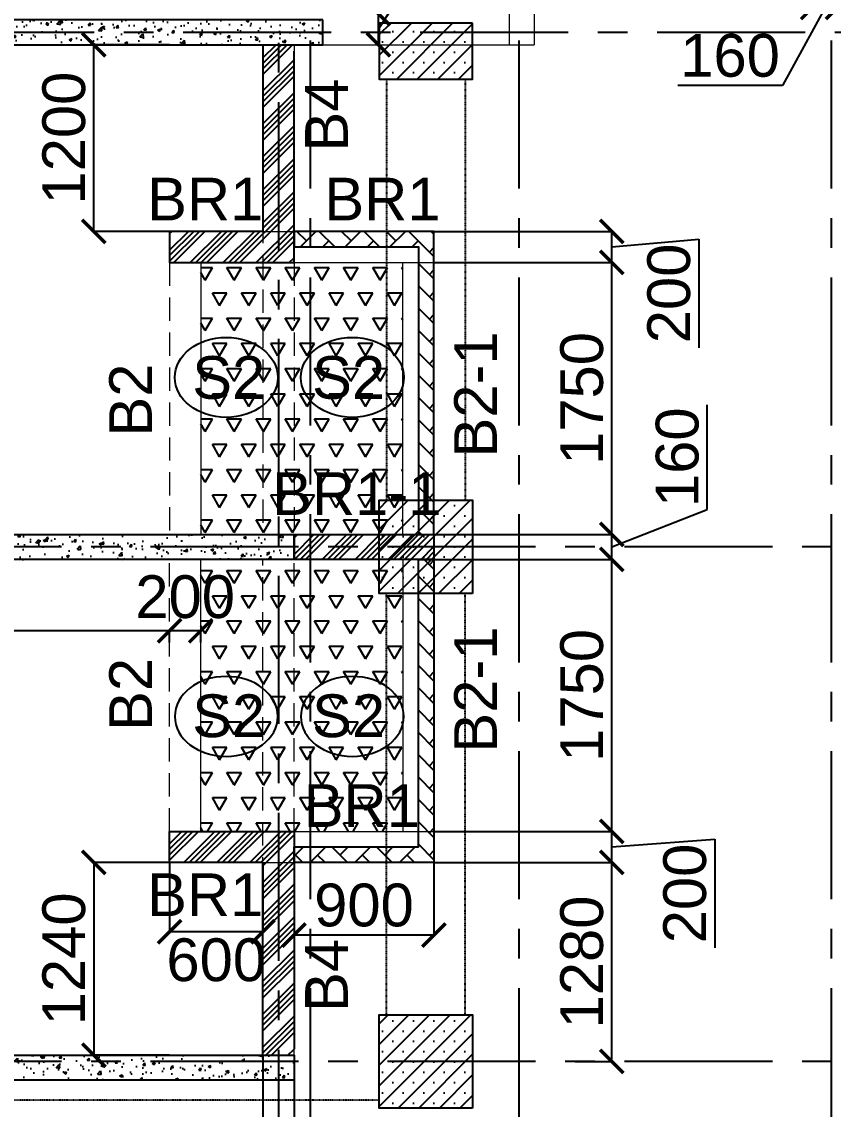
# Model space of a CAD drawing. Header units: inches. Extents: x 278200 to 407749, y -182622 to -96622.
# Drawn here: x 339294 to 344512, y -124432 to -117436 of the extents above; entities that cross this region are included whole.
import ezdxf

# ---------------------------------------------------------------- set-up
doc = ezdxf.new("R2010")
doc.units = ezdxf.units.IN
doc.header["$MEASUREMENT"] = 0
for name, pattern in [('CENTER', [50.8, 31.75, -6.35, 6.35, -6.35]), ('DASHED2', [9.525, 6.35, -3.175]), ('Hidden', [3, 2, -1])]:
    doc.linetypes.add(name, pattern=pattern)
for name, color, linetype in [('160 R.C. WALL HAT', 8, 'Continuous'), ('160 R.C.WALL', 6, 'Continuous'), ('AR-Column', 40, 'Continuous'), ('AR-Hidden', 251, 'DASHED2'), ('BAL. PARAPET WALL', 4, 'Continuous'), ('BEAM TEXT', 4, 'Continuous'), ('DIM', 251, 'Continuous'), ('GRID', 8, 'CENTER'), ('NON S.WALL HATCH', 8, 'Continuous'), ('NON STRUC R.C.WALL', 6, 'Continuous'), ('NON.STRUC.R.C.WALLS', 1, 'Continuous'), ('PARAPET WALL', 4, 'Continuous'), ('SUNKEN', 8, 'Continuous')]:
    doc.layers.add(name, color=color, linetype=linetype)
for name, color, linetype, lineweight in [('BEAMS', 3, 'Continuous', 0), ('SLAB CIR', 1, 'Continuous', 25), ('SLAB TXT', 3, 'Continuous', 0)]:
    doc.layers.add(name, color=color, linetype=linetype, lineweight=lineweight)
doc.styles.add('T200', font='sanss___.ttf', dxfattribs={"height": 275})
doc.styles.add('T300', font='sanss___.ttf', dxfattribs={"height": 350})
doc.dimstyles.new('T 200', dxfattribs={"dimtxt": 275, "dimasz": 150, "dimexe": 1, "dimexo": 0, "dimgap": 50, "dimtad": 1, "dimdec": 0, "dimrnd": 5, "dimdsep": 46, "dimtxsty": 'T200', "dimblk": 'ARCHTICK', "dimcen": 2.5, "dimdle": 1, "dimclrd": 5, "dimclre": 253, "dimclrt": 1, "dimadec": 0, "dimazin": 0, "dimtfac": 1, "dimtdec": 0, "dimtmove": 2, "dimatfit": 3, "dimfxl": 0, "dimarcsym": 0})
pattern_1 = [(45, (2626358.34, -227125.94), (-106.066017, 106.066017), []), (45, (2626393.7, -227125.94), (-106.066017, 106.066017), []), (45, (2626429.05, -227125.94), (-106.066017, 106.066017), []), (45, (2626464.41, -227125.94), (-106.066017, 106.066017), [])]
pattern_2 = [(60, (2581941.19, -332303.54), (-93.75, 162.379763), [93.75, -93.75]), (120, (2581941.19, -332303.54), (-187.5, 1e-07), [93.75, -93.75]), (0, (2581894.31, -332222.35), (93.75, 162.379763), [93.75, -93.75])]
pattern_3 = [(50, (2464819.82, 125850.9), (179.315046, -15.688034), [18.75, -206.25]), (355, (2464819.82, 125850.9), (-34.687833, 188.048033), [15, -165]), (100.451444, (2464834.76, 125849.6), (144.627212, 172.359998), [15.935048, -175.285528]), (46.1842, (2464819.82, 125900.9), (266.810333, -41.37982), [28.125, -309.375]), (96.635635, (2464842.05, 125897.46), (233.665486, 243.52965), [23.902586, -262.92844]), (351.184164, (2464819.82, 125900.9), (233.665486, 243.52965), [22.5, -247.5]), (21, (2464844.82, 125888.4), (149.226763, -100.654723), [18.75, -206.25]), (326, (2464844.82, 125888.4), (60.828833, 181.287511), [15, -165]), (71.451445, (2464857.25, 125880.02), (210.055594, 80.632788), [15.935047, -175.285528]), (37.5, (2464819.816, 125850.906), (3.0399638, 83.2234635), [0, -163, 0, -167.5, 0, -165.625]), (7.5, (2464819.82, 125850.91), (65.7673844, 98.602928), [0, -95.5, 0, -159.25, 0, -63.125]), (327.5, (2464764.066, 125850.906), (133.455609, -5.638718), [0, -62.5, 0, -195, 0, -258.75]), (317.5, (2464739.07, 125850.91), (145.7965423, 25.0262456), [0, -81.25, 0, -129.5, 0, -183.75])]
pattern_4 = [(45, (1605, -8980), (-66.29126, 66.29126), []), (45, (1671.29, -8980), (-66.29126, 66.29126), [0, -93.75])]

# ---------------------------------------------------------------- blocks, each defined once
blk = doc.blocks.new('_ARCHTICK')
at = {"color": 0, "linetype": 'ByBlock', "const_width": 0.15}
blk.add_lwpolyline([(-0.5, -0.5), (0.5, 0.5)], dxfattribs=at)
blk = doc.blocks.new('*D475')
at = {"layer": 'Defpoints', "color": 0}
for p in [(340844.3, -124084.9, 14.7), (341044.3, -124244.9, 14.7), (340844.3, -125049.9)]:
    blk.add_point(p, dxfattribs=at)
at = {"layer": 'DIM', "color": 253, "lineweight": -2}
for p, q in [((340844.3, -124084.9), (340844.3, -125050.9)), ((341044.3, -124244.9), (341044.3, -125050.9))]:
    blk.add_line(p, q, dxfattribs=at)
at = {"layer": 'DIM', "color": 5, "lineweight": -2}
for p, q in [((341045.3, -125049.9), (340843.3, -125049.9)), ((340944.3, -125049.9), (341375.8, -125550.9)), ((341375.8, -125550.9), (342074.1, -125550.9))]:
    blk.add_line(p, q, dxfattribs=at)
at = {"layer": 'DIM', "color": 5, "lineweight": -2, "xscale": 150, "yscale": 150, "zscale": 150, "rotation": 180}
blk.add_blockref('_ARCHTICK', (340844.3, -125049.9), dxfattribs=at)
at = {"layer": 'DIM', "color": 5, "lineweight": -2, "xscale": 150, "yscale": 150, "zscale": 150}
blk.add_blockref('_ARCHTICK', (341044.3, -125049.9), dxfattribs=at)
at = {"layer": 'DIM', "color": 1, "insert": (341725, -125359.2), "char_height": 275, "attachment_point": 5, "style": 'T200'}
blk.add_mtext('200', dxfattribs=at)
blk = doc.blocks.new('*D476')
at = {"layer": 'Defpoints', "color": 0}
for p in [(337244.3, -124084.9, 14.7), (340844.3, -124084.9, 14.7), (337244.3, -125049.9)]:
    blk.add_point(p, dxfattribs=at)
at = {"layer": 'DIM', "color": 253, "lineweight": -2}
for p, q in [((337244.3, -124084.9), (337244.3, -125050.9)), ((340844.3, -124084.9), (340844.3, -125050.9))]:
    blk.add_line(p, q, dxfattribs=at)
at = {"layer": 'DIM', "color": 5, "lineweight": -2}
blk.add_line((340845.3, -125049.9), (337243.3, -125049.9), dxfattribs=at)
at = {"layer": 'DIM', "color": 5, "lineweight": -2, "xscale": 150, "yscale": 150, "zscale": 150, "rotation": 180}
blk.add_blockref('_ARCHTICK', (337244.3, -125049.9), dxfattribs=at)
at = {"layer": 'DIM', "color": 5, "lineweight": -2, "xscale": 150, "yscale": 150, "zscale": 150}
blk.add_blockref('_ARCHTICK', (340844.3, -125049.9), dxfattribs=at)
at = {"layer": 'DIM', "color": 1, "insert": (339044.3, -124858.1), "char_height": 275, "attachment_point": 5, "style": 'T200'}
blk.add_mtext('3600', dxfattribs=at)
blk = doc.blocks.new('*D482')
at = {"layer": 'Defpoints', "color": 0}
for p in [(341044.3, -122844.9, 14.7), (341944.3, -122844.9, 14.7), (341044.3, -123311.8)]:
    blk.add_point(p, dxfattribs=at)
at = {"layer": 'DIM', "color": 253, "lineweight": -2}
for p, q in [((341044.3, -122844.9), (341044.3, -123312.8)), ((341944.3, -122844.9), (341944.3, -123312.8))]:
    blk.add_line(p, q, dxfattribs=at)
at = {"layer": 'DIM', "color": 5, "lineweight": -2}
blk.add_line((341945.3, -123311.8), (341043.3, -123311.8), dxfattribs=at)
at = {"layer": 'DIM', "color": 5, "lineweight": -2, "xscale": 150, "yscale": 150, "zscale": 150, "rotation": 180}
blk.add_blockref('_ARCHTICK', (341044.3, -123311.8), dxfattribs=at)
at = {"layer": 'DIM', "color": 5, "lineweight": -2, "xscale": 150, "yscale": 150, "zscale": 150}
blk.add_blockref('_ARCHTICK', (341944.3, -123311.8), dxfattribs=at)
at = {"layer": 'DIM', "color": 1, "insert": (341494.3, -123120.2), "char_height": 275, "attachment_point": 5, "style": 'T200'}
blk.add_mtext('900', dxfattribs=at)
blk = doc.blocks.new('*D483')
at = {"layer": 'Defpoints', "color": 0}
for p in [(340244.3, -122844.9, 14.7), (340844.3, -122844.9, 14.7), (340244.3, -123290.7)]:
    blk.add_point(p, dxfattribs=at)
at = {"layer": 'DIM', "color": 253, "lineweight": -2}
for p, q in [((340244.3, -122844.9), (340244.3, -123291.7)), ((340844.3, -122844.9), (340844.3, -123291.7))]:
    blk.add_line(p, q, dxfattribs=at)
at = {"layer": 'DIM', "color": 5, "lineweight": -2}
blk.add_line((340845.3, -123290.7), (340243.3, -123290.7), dxfattribs=at)
at = {"layer": 'DIM', "color": 5, "lineweight": -2, "xscale": 150, "yscale": 150, "zscale": 150, "rotation": 180}
blk.add_blockref('_ARCHTICK', (340244.3, -123290.7), dxfattribs=at)
at = {"layer": 'DIM', "color": 5, "lineweight": -2, "xscale": 150, "yscale": 150, "zscale": 150}
blk.add_blockref('_ARCHTICK', (340844.3, -123290.7), dxfattribs=at)
at = {"layer": 'DIM', "color": 1, "insert": (340544.3, -123472.5), "char_height": 275, "attachment_point": 5, "style": 'T200'}
blk.add_mtext('600', dxfattribs=at)
blk = doc.blocks.new('*D486')
at = {"layer": 'Defpoints', "color": 0}
for p in [(340244.3, -121354.4), (340244.3, -121430.2, 14.7), (340444.3, -121430.2, 14.7)]:
    blk.add_point(p, dxfattribs=at)
at = {"layer": 'DIM', "color": 5, "lineweight": -2}
blk.add_line((340445.3, -121354.4), (340243.3, -121354.4), dxfattribs=at)
at = {"layer": 'DIM', "color": 253, "lineweight": -2}
for p, q in [((340244.3, -121430.2), (340244.3, -121353.4)), ((340444.3, -121430.2), (340444.3, -121353.4))]:
    blk.add_line(p, q, dxfattribs=at)
at = {"layer": 'DIM', "color": 5, "lineweight": -2, "xscale": 150, "yscale": 150, "zscale": 150, "rotation": 180}
blk.add_blockref('_ARCHTICK', (340244.3, -121354.4), dxfattribs=at)
at = {"layer": 'DIM', "color": 5, "lineweight": -2, "xscale": 150, "yscale": 150, "zscale": 150}
blk.add_blockref('_ARCHTICK', (340444.3, -121354.4), dxfattribs=at)
at = {"layer": 'DIM', "color": 1, "insert": (340344.3, -121136.7), "char_height": 275, "attachment_point": 5, "style": 'T200'}
blk.add_mtext('200', dxfattribs=at)
blk = doc.blocks.new('*D487')
at = {"layer": 'Defpoints', "color": 0}
for p in [(337244.3, -121354.4), (337244.3, -121419.4, 14.7), (340244.3, -121430.2, 14.7)]:
    blk.add_point(p, dxfattribs=at)
at = {"layer": 'DIM', "color": 5, "lineweight": -2}
blk.add_line((340245.3, -121354.4), (337243.3, -121354.4), dxfattribs=at)
at = {"layer": 'DIM', "color": 253, "lineweight": -2}
for p, q in [((337244.3, -121419.4), (337244.3, -121353.4)), ((340244.3, -121430.2), (340244.3, -121353.4))]:
    blk.add_line(p, q, dxfattribs=at)
at = {"layer": 'DIM', "color": 5, "lineweight": -2, "xscale": 150, "yscale": 150, "zscale": 150, "rotation": 180}
blk.add_blockref('_ARCHTICK', (337244.3, -121354.4), dxfattribs=at)
at = {"layer": 'DIM', "color": 5, "lineweight": -2, "xscale": 150, "yscale": 150, "zscale": 150}
blk.add_blockref('_ARCHTICK', (340244.3, -121354.4), dxfattribs=at)
at = {"layer": 'DIM', "color": 1, "insert": (338744.3, -121162.6), "char_height": 275, "attachment_point": 5, "style": 'T200'}
blk.add_mtext('3000', dxfattribs=at)
blk = doc.blocks.new('*D498')
at = {"layer": 'Defpoints', "color": 0}
for p in [(341944.3, -122844.9), (343087.3, -122844.9), (342852.7, -124124.9, 14.7)]:
    blk.add_point(p, dxfattribs=at)
at = {"layer": 'DIM', "color": 253, "lineweight": -2}
for p, q in [((341944.3, -122844.9), (343088.3, -122844.9)), ((342852.7, -124124.9), (343088.3, -124124.9))]:
    blk.add_line(p, q, dxfattribs=at)
at = {"layer": 'DIM', "color": 5, "lineweight": -2}
blk.add_line((343087.3, -124125.9), (343087.3, -122843.9), dxfattribs=at)
at = {"layer": 'DIM', "color": 5, "lineweight": -2, "xscale": 150, "yscale": 150, "zscale": 150}
for p, rotation in [((343087.3, -122844.9), 90), ((343087.3, -124124.9), 270)]:
    blk.add_blockref('_ARCHTICK', p, dxfattribs=dict(at, rotation=rotation))
at = {"layer": 'DIM', "color": 1, "insert": (342895.6, -123484.9), "char_height": 275, "attachment_point": 5, "rotation": 90, "style": 'T200'}
blk.add_mtext('1280', dxfattribs=at)
blk = doc.blocks.new('*D499')
at = {"layer": 'Defpoints', "color": 0}
for p in [(341944.3, -122644.9, 14.7), (343087.3, -122644.9), (341944.3, -122844.9)]:
    blk.add_point(p, dxfattribs=at)
at = {"layer": 'DIM', "color": 253, "lineweight": -2}
for p, q in [((341944.3, -122644.9), (343088.3, -122644.9)), ((341944.3, -122844.9), (343088.3, -122844.9))]:
    blk.add_line(p, q, dxfattribs=at)
at = {"layer": 'DIM', "color": 5, "lineweight": -2}
for p, q in [((343087.3, -122845.9), (343087.3, -122643.9)), ((343087.3, -122744.9), (343749.6, -122694.9)), ((343749.6, -122694.9), (343749.6, -123393.2))]:
    blk.add_line(p, q, dxfattribs=at)
at = {"layer": 'DIM', "color": 5, "lineweight": -2, "xscale": 150, "yscale": 150, "zscale": 150}
for p, rotation in [((343087.3, -122644.9), 90), ((343087.3, -122844.9), 270)]:
    blk.add_blockref('_ARCHTICK', p, dxfattribs=dict(at, rotation=rotation))
at = {"layer": 'DIM', "color": 1, "insert": (343558, -123044.1), "char_height": 275, "attachment_point": 5, "rotation": 90, "style": 'T200'}
blk.add_mtext('200', dxfattribs=at)
blk = doc.blocks.new('*D500')
at = {"layer": 'Defpoints', "color": 0}
for p in [(341944.3, -120894.9, 14.7), (343087.3, -120894.9), (341944.3, -122644.9, 14.7)]:
    blk.add_point(p, dxfattribs=at)
at = {"layer": 'DIM', "color": 253, "lineweight": -2}
for p, q in [((341944.3, -120894.9), (343088.3, -120894.9)), ((341944.3, -122644.9), (343088.3, -122644.9))]:
    blk.add_line(p, q, dxfattribs=at)
at = {"layer": 'DIM', "color": 5, "lineweight": -2}
blk.add_line((343087.3, -122645.9), (343087.3, -120893.9), dxfattribs=at)
at = {"layer": 'DIM', "color": 5, "lineweight": -2, "xscale": 150, "yscale": 150, "zscale": 150}
for p, rotation in [((343087.3, -120894.9), 90), ((343087.3, -122644.9), 270)]:
    blk.add_blockref('_ARCHTICK', p, dxfattribs=dict(at, rotation=rotation))
at = {"layer": 'DIM', "color": 1, "insert": (342895.6, -121769.9), "char_height": 275, "attachment_point": 5, "rotation": 90, "style": 'T200'}
blk.add_mtext('1750', dxfattribs=at)
blk = doc.blocks.new('*D501')
at = {"layer": 'Defpoints', "color": 0}
for p in [(341944.3, -120734.9, 14.7), (343087.3, -120734.9), (341944.3, -120894.9, 14.7)]:
    blk.add_point(p, dxfattribs=at)
at = {"layer": 'DIM', "color": 5, "lineweight": -2}
for p, q in [((343701.5, -120574), (343701.5, -119901.7)), ((343087.3, -120814.9), (343701.5, -120574)), ((343087.3, -120895.9), (343087.3, -120733.9))]:
    blk.add_line(p, q, dxfattribs=at)
at = {"layer": 'DIM', "color": 253, "lineweight": -2}
for p, q in [((341944.3, -120734.9), (343088.3, -120734.9)), ((341944.3, -120894.9), (343088.3, -120894.9))]:
    blk.add_line(p, q, dxfattribs=at)
at = {"layer": 'DIM', "color": 5, "lineweight": -2, "xscale": 150, "yscale": 150, "zscale": 150}
for p, rotation in [((343087.3, -120734.9), 90), ((343087.3, -120894.9), 270)]:
    blk.add_blockref('_ARCHTICK', p, dxfattribs=dict(at, rotation=rotation))
at = {"layer": 'DIM', "color": 1, "insert": (343509.7, -120237.9), "char_height": 275, "attachment_point": 5, "rotation": 90, "style": 'T200'}
blk.add_mtext('160', dxfattribs=at)
blk = doc.blocks.new('*D502')
at = {"layer": 'Defpoints', "color": 0}
for p in [(341944.3, -118984.9, 14.7), (343087.3, -118984.9), (341944.3, -120734.9, 14.7)]:
    blk.add_point(p, dxfattribs=at)
at = {"layer": 'DIM', "color": 253, "lineweight": -2}
for p, q in [((341944.3, -118984.9), (343088.3, -118984.9)), ((341944.3, -120734.9), (343088.3, -120734.9))]:
    blk.add_line(p, q, dxfattribs=at)
at = {"layer": 'DIM', "color": 5, "lineweight": -2}
blk.add_line((343087.3, -120735.9), (343087.3, -118983.9), dxfattribs=at)
at = {"layer": 'DIM', "color": 5, "lineweight": -2, "xscale": 150, "yscale": 150, "zscale": 150}
for p, rotation in [((343087.3, -118984.9), 90), ((343087.3, -120734.9), 270)]:
    blk.add_blockref('_ARCHTICK', p, dxfattribs=dict(at, rotation=rotation))
at = {"layer": 'DIM', "color": 1, "insert": (342895.6, -119859.9), "char_height": 275, "attachment_point": 5, "rotation": 90, "style": 'T200'}
blk.add_mtext('1750', dxfattribs=at)
blk = doc.blocks.new('*D503')
at = {"layer": 'Defpoints', "color": 0}
for p in [(341944.3, -118784.9, 14.7), (343087.3, -118784.9), (341944.3, -118984.9, 14.7)]:
    blk.add_point(p, dxfattribs=at)
at = {"layer": 'DIM', "color": 253, "lineweight": -2}
for p, q in [((341944.3, -118784.9), (343088.3, -118784.9)), ((341944.3, -118984.9), (343088.3, -118984.9))]:
    blk.add_line(p, q, dxfattribs=at)
at = {"layer": 'DIM', "color": 5, "lineweight": -2}
for p, q in [((343087.3, -118985.9), (343087.3, -118783.9)), ((343087.3, -118884.9), (343647.1, -118834.9)), ((343647.1, -118834.9), (343647.1, -119533.2))]:
    blk.add_line(p, q, dxfattribs=at)
at = {"layer": 'DIM', "color": 5, "lineweight": -2, "xscale": 150, "yscale": 150, "zscale": 150}
for p, rotation in [((343087.3, -118784.9), 90), ((343087.3, -118984.9), 270)]:
    blk.add_blockref('_ARCHTICK', p, dxfattribs=dict(at, rotation=rotation))
at = {"layer": 'DIM', "color": 1, "insert": (343455.4, -119184.1), "char_height": 275, "attachment_point": 5, "rotation": 90, "style": 'T200'}
blk.add_mtext('200', dxfattribs=at)
blk = doc.blocks.new('*D517')
at = {"layer": 'Defpoints', "color": 0}
for p in [(341587.2, -117384.9, 14.7), (341587.2, -117384.9), (341587.2, -117584.9, 14.7)]:
    blk.add_point(p, dxfattribs=at)
at = {"layer": 'DIM', "color": 5, "lineweight": -2}
for p, q in [((342029.8, -116782.3), (342029.8, -116084)), ((341587.2, -117484.9), (342029.8, -116782.3)), ((341587.2, -117585.9), (341587.2, -117383.9))]:
    blk.add_line(p, q, dxfattribs=at)
at = {"layer": 'DIM', "color": 253, "lineweight": -2}
for p, q in [((341587.2, -117384.9), (341588.2, -117384.9)), ((341587.2, -117584.9), (341588.2, -117584.9))]:
    blk.add_line(p, q, dxfattribs=at)
at = {"layer": 'DIM', "color": 5, "lineweight": -2, "xscale": 150, "yscale": 150, "zscale": 150}
for p, rotation in [((341587.2, -117384.9), 90), ((341587.2, -117584.9), 270)]:
    blk.add_blockref('_ARCHTICK', p, dxfattribs=dict(at, rotation=rotation))
at = {"layer": 'DIM', "color": 1, "insert": (341838.2, -116433.2), "char_height": 275, "attachment_point": 5, "rotation": 90, "style": 'T200'}
blk.add_mtext('200', dxfattribs=at)
blk = doc.blocks.new('*D518')
at = {"layer": 'Defpoints', "color": 0}
for p in [(341587.2, -115664.9), (341697.3, -115664.9, 14.7), (341579, -117384.9, 14.7)]:
    blk.add_point(p, dxfattribs=at)
at = {"layer": 'DIM', "color": 253, "lineweight": -2}
for p, q in [((341697.3, -115664.9), (341586.2, -115664.9)), ((341579, -117384.9), (341588.2, -117384.9))]:
    blk.add_line(p, q, dxfattribs=at)
at = {"layer": 'DIM', "color": 5, "lineweight": -2}
blk.add_line((341587.2, -117385.9), (341587.2, -115663.9), dxfattribs=at)
at = {"layer": 'DIM', "color": 5, "lineweight": -2, "xscale": 150, "yscale": 150, "zscale": 150}
for p, rotation in [((341587.2, -115664.9), 90), ((341587.2, -117384.9), 270)]:
    blk.add_blockref('_ARCHTICK', p, dxfattribs=dict(at, rotation=rotation))
at = {"layer": 'DIM', "color": 1, "insert": (341395.6, -116524.9), "char_height": 275, "attachment_point": 5, "rotation": 90, "style": 'T200'}
blk.add_mtext('1720', dxfattribs=at)
blk = doc.blocks.new('*D532')
at = {"layer": 'Defpoints', "color": 0}
for p in [(344379.3, -116564.9, 14.7), (344539.3, -116564.9, 14.7), (344379.3, -117344.9)]:
    blk.add_point(p, dxfattribs=at)
at = {"layer": 'DIM', "color": 253, "lineweight": -2}
for p, q in [((344379.3, -116564.9), (344379.3, -117345.9)), ((344539.3, -116564.9), (344539.3, -117345.9))]:
    blk.add_line(p, q, dxfattribs=at)
at = {"layer": 'DIM', "color": 5, "lineweight": -2}
for p, q in [((344459.3, -117344.9), (344184.4, -117846.4)), ((344540.3, -117344.9), (344378.3, -117344.9)), ((344184.4, -117846.4), (343512.1, -117846.4))]:
    blk.add_line(p, q, dxfattribs=at)
at = {"layer": 'DIM', "color": 5, "lineweight": -2, "xscale": 150, "yscale": 150, "zscale": 150, "rotation": 180}
blk.add_blockref('_ARCHTICK', (344379.3, -117344.9), dxfattribs=at)
at = {"layer": 'DIM', "color": 5, "lineweight": -2, "xscale": 150, "yscale": 150, "zscale": 150}
blk.add_blockref('_ARCHTICK', (344539.3, -117344.9), dxfattribs=at)
at = {"layer": 'DIM', "color": 1, "insert": (343848.2, -117654.6), "char_height": 275, "attachment_point": 5, "style": 'T200'}
blk.add_mtext('160', dxfattribs=at)
blk = doc.blocks.new('*D779')
at = {"layer": 'Defpoints', "color": 0}
for p in [(340244.3, -122844.9), (339757.1, -124084.9), (340244.3, -124084.9, 14.7)]:
    blk.add_point(p, dxfattribs=at)
at = {"layer": 'DIM', "color": 253, "lineweight": -2}
for p, q in [((340244.3, -122844.9), (339756.1, -122844.9)), ((340244.3, -124084.9), (339756.1, -124084.9))]:
    blk.add_line(p, q, dxfattribs=at)
at = {"layer": 'DIM', "color": 5, "lineweight": -2}
blk.add_line((339757.1, -122843.9), (339757.1, -124085.9), dxfattribs=at)
at = {"layer": 'DIM', "color": 5, "lineweight": -2, "xscale": 150, "yscale": 150, "zscale": 150}
for p, rotation in [((339757.1, -122844.9), 90), ((339757.1, -124084.9), 270)]:
    blk.add_blockref('_ARCHTICK', p, dxfattribs=dict(at, rotation=rotation))
at = {"layer": 'DIM', "color": 1, "insert": (339565.5, -123464.9), "char_height": 275, "attachment_point": 5, "rotation": 90, "style": 'T200'}
blk.add_mtext('1240', dxfattribs=at)
blk = doc.blocks.new('*D774')
at = {"layer": 'Defpoints', "color": 0}
for p in [(339757.1, -117584.9), (340244.3, -117584.9, 14.7), (340244.3, -118784.9)]:
    blk.add_point(p, dxfattribs=at)
at = {"layer": 'DIM', "color": 253, "lineweight": -2}
for p, q in [((340244.3, -117584.9), (339756.1, -117584.9)), ((340244.3, -118784.9), (339756.1, -118784.9))]:
    blk.add_line(p, q, dxfattribs=at)
at = {"layer": 'DIM', "color": 5, "lineweight": -2}
blk.add_line((339757.1, -118785.9), (339757.1, -117583.9), dxfattribs=at)
at = {"layer": 'DIM', "color": 5, "lineweight": -2, "xscale": 150, "yscale": 150, "zscale": 150}
for p, rotation in [((339757.1, -117584.9), 90), ((339757.1, -118784.9), 270)]:
    blk.add_blockref('_ARCHTICK', p, dxfattribs=dict(at, rotation=rotation))
at = {"layer": 'DIM', "color": 1, "insert": (339565.5, -118184.9), "char_height": 275, "attachment_point": 5, "rotation": 90, "style": 'T200'}
blk.add_mtext('1200', dxfattribs=at)
blk = doc.blocks.new('A$C02A55DAE')
at = {"layer": 'NON S.WALL HATCH'}
h = blk.add_hatch(dxfattribs=at)
h.set_pattern_fill('SACNCR', color=256, scale=1000)
h.set_pattern_definition(pattern_4)
h.paths.add_polyline_path([(56931.5, -11500), (56331.5, -11500), (56331.5, -11860), (56931.5, -11860)])
h = blk.add_hatch(dxfattribs=at)
h.set_pattern_fill('SACNCR', color=256, scale=1000)
h.set_pattern_definition(pattern_4)
h.paths.add_polyline_path([(56931.5, -15170), (56331.5, -15170), (56331.5, -14570), (56931.5, -14570)])
h = blk.add_hatch(dxfattribs=at)
h.set_pattern_fill('SACNCR', color=256, scale=1000)
h.set_pattern_definition(pattern_4)
h.paths.add_polyline_path([(56931.5, -18480), (56331.5, -18480), (56331.5, -17880), (56931.5, -17880)])
at = {"layer": 'AR-Column', "color": 4, "elevation": -29.5}
for points in [[(56931.5, -11500), (56331.5, -11500), (56331.5, -11860), (56931.5, -11860)], [(56931.5, -15170), (56331.5, -15170), (56331.5, -14570), (56931.5, -14570)], [(56931.5, -18480), (56331.5, -18480), (56331.5, -17880), (56931.5, -17880)]]:
    blk.add_lwpolyline(points, close=True, dxfattribs=at)
at = {"layer": 'AR-Hidden', "ltscale": 0.009}
for p, q in [((56379, -11860, -29.5), (56379, -14570, -29.5)), ((56884.1, -11860, -29.5), (56884.1, -14570, -29.5)), ((56379, -17880, -29.5), (56379, -15170, -29.5)), ((56884.1, -17880, -29.5), (56884.1, -15170, -29.5)), ((56331.5, -18430, -29.5), (53094, -18430, -29.5))]:
    blk.add_line(p, q, dxfattribs=at)

msp = doc.modelspace()

# ---------------------------------------------------------------- hatches: boundary and pattern name
at = {"layer": '160 R.C. WALL HAT'}
h = msp.add_hatch(dxfattribs=at)
h.set_pattern_fill('AR-CONC', color=256, scale=25)
h.set_pattern_definition(pattern_3)
h.paths.add_polyline_path([(341229.3, -117424.9), (337084.3, -117424.9), (337084.3, -117584.9), (341229.3, -117584.9)])
h = msp.add_hatch(dxfattribs=at)
h.set_pattern_fill('AR-CONC', color=256, scale=25)
h.set_pattern_definition(pattern_3)
h.paths.add_polyline_path([(337084.3, -120894.9), (337084.3, -120734.9), (341044.3, -120734.9), (341044.3, -120894.9)])
h = msp.add_hatch(dxfattribs=at)
h.set_pattern_fill('AR-CONC', color=256, scale=25)
h.set_pattern_definition(pattern_3)
h.paths.add_polyline_path([(337084.3, -124244.9), (337084.3, -124084.9), (341044.3, -124084.9), (341044.3, -124244.9)])
at = {"layer": 'BAL. PARAPET WALL'}
h = msp.add_hatch(dxfattribs=at)
h.set_pattern_fill('AR-HBONE', color=256, style=0)
h.set_pattern_definition([(45, (-1817082.6, 375786.42), (1e-14, 143.684098), [304.8, -101.6]), (135, (-1817010.76, 375858.26), (1e-14, 143.684098), [304.8, -101.6])])
h.paths.add_polyline_path([(341844.3, -120734.9), (341944.3, -120734.9), (341944.3, -118784.9), (341044.3, -118784.9), (341044.3, -118884.9), (341844.3, -118884.9)])
h = msp.add_hatch(dxfattribs=at)
h.set_pattern_fill('AR-HBONE', color=256, style=0)
h.set_pattern_definition([(45, (-1817082.6, 375786.42), (1e-14, 143.684098), [304.8, -101.6]), (135, (-1817010.76, 375858.26), (1e-14, 143.684098), [304.8, -101.6])])
h.paths.add_polyline_path([(341844.3, -120894.9), (341944.3, -120894.9), (341944.3, -122844.9), (341044.3, -122844.9), (341044.3, -122744.9), (341844.3, -122744.9)])
at = {"layer": 'NON STRUC R.C.WALL'}
h = msp.add_hatch(dxfattribs=at)
h.set_pattern_fill('ANSI34', color=1, scale=200)
h.set_pattern_definition(pattern_1)
h.paths.add_polyline_path([(340844.3, -117584.9), (341044.3, -117584.9), (341044.3, -118984.9), (340244.3, -118984.9), (340244.3, -118784.9), (340844.3, -118784.9)])
h = msp.add_hatch(dxfattribs=at)
h.set_pattern_fill('ANSI34', color=1, scale=200)
h.set_pattern_definition(pattern_1)
h.paths.add_polyline_path([(341044.3, -120894.9), (341044.3, -120734.9), (341944.3, -120734.9), (341944.3, -120894.9)])
h = msp.add_hatch(dxfattribs=at)
h.set_pattern_fill('ANSI34', color=1, scale=200)
h.set_pattern_definition(pattern_1)
h.paths.add_polyline_path([(340844.3, -124084.9), (341044.3, -124084.9), (341044.3, -122644.9), (340244.3, -122644.9), (340244.3, -122844.9), (340844.3, -122844.9)])
at = {"layer": 'SUNKEN'}
h = msp.add_hatch(dxfattribs=at)
h.set_pattern_fill('TRIANG', color=256, scale=500)
h.set_pattern_definition(pattern_2)
h.paths.add_polyline_path([(341744.3, -118984.9), (340444.3, -118984.9), (340444.3, -120734.9), (341744.3, -120734.9)])
h = msp.add_hatch(dxfattribs=at)
h.set_pattern_fill('TRIANG', color=256, scale=500)
h.set_pattern_definition(pattern_2)
h.paths.add_polyline_path([(341744.3, -122644.9), (340444.3, -122644.9), (340444.3, -120894.9), (341744.3, -120894.9)])

# ---------------------------------------------------------------- linework, layer by layer
at = {"layer": '160 R.C.WALL', "elevation": 14.7}
for points in [[(341229.3, -117424.9), (337084.3, -117424.9), (337084.3, -117584.9), (341229.3, -117584.9)], [(337084.3, -120894.9), (337084.3, -120734.9), (341044.3, -120734.9), (341044.3, -120894.9)], [(337084.3, -124244.9), (337084.3, -124084.9), (341044.3, -124084.9), (341044.3, -124244.9)]]:
    msp.add_lwpolyline(points, close=True, dxfattribs=at)
at = {"layer": 'BAL. PARAPET WALL', "elevation": 14.7}
for points in [[(341844.3, -120734.9), (341944.3, -120734.9), (341944.3, -118784.9), (341044.3, -118784.9), (341044.3, -118884.9), (341844.3, -118884.9), (341844.3, -120734.9)], [(341844.3, -120894.9), (341944.3, -120894.9), (341944.3, -122844.9), (341044.3, -122844.9), (341044.3, -122744.9), (341844.3, -122744.9), (341844.3, -120894.9)]]:
    msp.add_lwpolyline(points, dxfattribs=at)
at = {"layer": 'BEAMS', "color": 4, "linetype": 'Continuous', "ltscale": 0.01}
for p, q in [((342429.3, -117584.9, 14.7), (342429.3, -116564.9, 14.7)), ((342589.3, -116564.9, 14.7), (342589.3, -117584.9, 14.7)), ((341044.3, -117584.9, 14.7), (341044.3, -118984.9, 14.7)), ((341229.3, -117584.9, 14.7), (342589.3, -117584.9, 14.7)), ((340244.3, -118784.9, 14.7), (341944.3, -118784.9, 14.7)), ((341944.3, -120734.9, 14.7), (341944.3, -118784.9, 14.7)), ((340244.3, -118984.9, 14.7), (341944.3, -118984.9, 14.7)), ((340444.3, -118984.9, 14.7), (340444.3, -120734.9, 14.7)), ((341744.3, -120734.9, 14.7), (341744.3, -118984.9, 14.7)), ((340444.3, -122644.9, 14.7), (340444.3, -120894.9, 14.7)), ((341744.3, -120894.9, 14.7), (341744.3, -122644.9, 14.7)), ((341944.3, -120894.9, 14.7), (341944.3, -122844.9, 14.7)), ((340244.3, -122644.9, 14.7), (341944.3, -122644.9, 14.7)), ((341044.3, -124084.9, 14.7), (341044.3, -122644.9, 14.7)), ((340244.3, -122844.9, 14.7), (341944.3, -122844.9, 14.7))]:
    msp.add_line(p, q, dxfattribs=at)
at = {"layer": 'BEAMS', "linetype": 'Hidden', "ltscale": 75}
for p, q in [((340844.3, -117584.9, 14.7), (340844.3, -120734.9, 14.7)), ((340244.3, -118984.9, 14.7), (340244.3, -120734.9, 14.7)), ((341044.3, -118984.9, 14.7), (341044.3, -120734.9, 14.7)), ((340244.3, -122644.9, 14.7), (340244.3, -120894.9, 14.7)), ((340844.3, -124084.9, 14.7), (340844.3, -120894.9, 14.7)), ((341044.3, -122644.9, 14.7), (341044.3, -120894.9, 14.7))]:
    msp.add_line(p, q, dxfattribs=at)
at = {"layer": 'GRID', "ltscale": 30}
for p, q in [((341149.3, -99268.8, 14.7), (341149.3, -130305.3, 14.7)), ((342489.3, -99268.8, 14.7), (342489.3, -130305.3, 14.7)), ((344499.3, -99268.8, 14.7), (344499.3, -130305.3, 14.7)), ((340944.3, -99665, 14.7), (340944.3, -130305.3, 14.7)), ((367192.1, -117504.9, 14.7), (280837.7, -117504.9, 14.7)), ((366982.1, -120814.9, 14.7), (280837.7, -120814.9, 14.7)), ((366982.1, -124124.9, 14.7), (280837.7, -124124.9, 14.7))]:
    msp.add_line(p, q, dxfattribs=at)
at = {"layer": 'NON.STRUC.R.C.WALLS', "elevation": 14.7}
for points in [[(340844.3, -117584.9), (340844.3, -118784.9), (340244.3, -118784.9), (340244.3, -118984.9), (341044.3, -118984.9), (341044.3, -117624.9)], [(340844.3, -124084.9), (340844.3, -122844.9), (340244.3, -122844.9), (340244.3, -122644.9), (341044.3, -122644.9), (341044.3, -124044.9)]]:
    msp.add_lwpolyline(points, dxfattribs=at)
msp.add_lwpolyline([(341044.3, -120894.9), (341044.3, -120734.9), (341944.3, -120734.9), (341944.3, -120894.9)], close=True, dxfattribs=at)
at = {"layer": 'PARAPET WALL'}
for p, q in [((340244.3, -118784.9, 14.7), (340244.3, -118984.9, 14.7)), ((340244.3, -122844.9, 14.7), (340244.3, -122644.9, 14.7))]:
    msp.add_line(p, q, dxfattribs=at)
at = {"layer": 'SLAB CIR'}
for centre in [(340608.6, -119724.3, -0.7), (341419.2, -119724.3, -0.7)]:
    msp.add_ellipse(centre, major_axis=(-331, 0), ratio=0.77685, dxfattribs=at)
at = {"layer": 'SLAB CIR', "extrusion": (0, 0, -1)}
for centre in [(340608.6, -121905.5, -0.7), (341419.2, -121905.5, -0.7)]:
    msp.add_ellipse(centre, major_axis=(-331, 0), ratio=0.77685, dxfattribs=at)

# ---------------------------------------------------------------- block references
at = {"layer": 'DIM', "color": 1}
msp.add_blockref('A$C02A55DAE', (285260.7, -105944.9, 29.5), dxfattribs=at)

# ---------------------------------------------------------------- texts
at = {"layer": 'BEAM TEXT', "style": 'T300'}
for s, p in [('B4', (341390.5, -118271.8)), ('B2-1', (342349.3, -120239.6)), ('B2', (340131.1, -120105.3)), ('B2-1', (342349.3, -122138.3)), ('B2', (340131.1, -121998.7)), ('B4', (341390.5, -123806.6))]:
    msp.add_text(s, height=275, rotation=90, dxfattribs=at).set_placement(p)
for s, p in [('BR1', (340099.8, -118714.7)), ('BR1', (341239.3, -118714.7)), ('BR1-1', (340903.9, -120609.4)), ('BR1', (341106.4, -122616.1)), ('BR1', (340099.8, -123190.1))]:
    msp.add_text(s, height=275, dxfattribs=at).set_placement(p)
at = {"layer": 'SLAB TXT', "style": 'T300'}
for p in [(340389.8, -119862.3), (341160.3, -119862.3), (340389.8, -122038.4), (341160.3, -122038.4)]:
    msp.add_text('S2', height=275, dxfattribs=at).set_placement(p)

# ---------------------------------------------------------------- dimensions: what is measured, and where the dimension line sits
at = {"layer": 'DIM'}
for base, p1, p2, angle, picture, middle in [((341587.2, -115664.9), (341579, -117384.9, 14.7), (341697.3, -115664.9, 14.7), 90, '*D518', (341395.6, -116524.9)), ((339757.1, -117584.9), (340244.3, -118784.9), (340244.3, -117584.9, 14.7), 270, '*D774', (339565.5, -118184.9)), ((343087.3, -118984.9), (341944.3, -120734.9, 14.7), (341944.3, -118984.9, 14.7), 90, '*D502', (342895.6, -119859.9)), ((343087.3, -120894.9), (341944.3, -122644.9, 14.7), (341944.3, -120894.9, 14.7), 90, '*D500', (342895.6, -121769.9)), ((340244.3, -121354.4), (340444.3, -121430.2, 14.7), (340244.3, -121430.2, 14.7), 180, '*D486', (340344.3, -121136.7)), ((337244.3, -121354.4), (340244.3, -121430.2, 14.7), (337244.3, -121419.4, 14.7), 180, '*D487', (338744.3, -121162.6)), ((339757.1, -124084.9), (340244.3, -122844.9), (340244.3, -124084.9, 14.7), 90, '*D779', (339565.5, -123464.9)), ((343087.3, -122844.9), (342852.7, -124124.9, 14.7), (341944.3, -122844.9), 90, '*D498', (342895.6, -123484.9)), ((341044.3, -123311.8), (341944.3, -122844.9, 14.7), (341044.3, -122844.9, 14.7), 180, '*D482', (341494.3, -123120.2)), ((337244.3, -125049.9), (340844.3, -124084.9, 14.7), (337244.3, -124084.9, 14.7), 180, '*D476', (339044.3, -124858.1))]:
    dim = msp.add_linear_dim(base=base, p1=p1, p2=p2, angle=angle, dimstyle='T 200', dxfattribs=at)
    dim.commit()
    dim.dimension.update_dxf_attribs({"geometry": picture, "text_midpoint": middle})
for base, p1, p2, angle, picture, middle in [((341587.2, -117384.9), (341587.2, -117584.9, 14.7), (341587.2, -117384.9, 14.7), 90, '*D517', (342029.8, -116732.3)), ((344379.3, -117344.9), (344539.3, -116564.9, 14.7), (344379.3, -116564.9, 14.7), 180, '*D532', (344134.4, -117846.4)), ((343087.3, -118784.9), (341944.3, -118984.9, 14.7), (341944.3, -118784.9, 14.7), 90, '*D503', (343647.1, -118884.9)), ((343087.3, -120734.9), (341944.3, -120894.9, 14.7), (341944.3, -120734.9, 14.7), 90, '*D501', (343701.5, -120524)), ((343087.3, -122644.9), (341944.3, -122844.9), (341944.3, -122644.9, 14.7), 90, '*D499', (343749.6, -122744.9)), ((340844.3, -125049.9), (341044.3, -124244.9, 14.7), (340844.3, -124084.9, 14.7), 180, '*D475', (341425.8, -125550.9))]:
    dim = msp.add_linear_dim(base=base, p1=p1, p2=p2, angle=angle, dimstyle='T 200', override={"dimtmove": 1}, dxfattribs=at)
    dim.commit()
    dim.dimension.update_dxf_attribs({"geometry": picture, "text_midpoint": middle, "dimtype": 160})
dim = msp.add_linear_dim(base=(340244.3, -123290.7), p1=(340844.3, -122844.9, 14.7), p2=(340244.3, -122844.9, 14.7), angle=180, dimstyle='T 200', dxfattribs=at)
dim.commit()
dim.dimension.update_dxf_attribs({"geometry": '*D483', "text_midpoint": (340544.3, -123472.5), "dimtype": 160})

doc.saveas('drawing.dxf')
